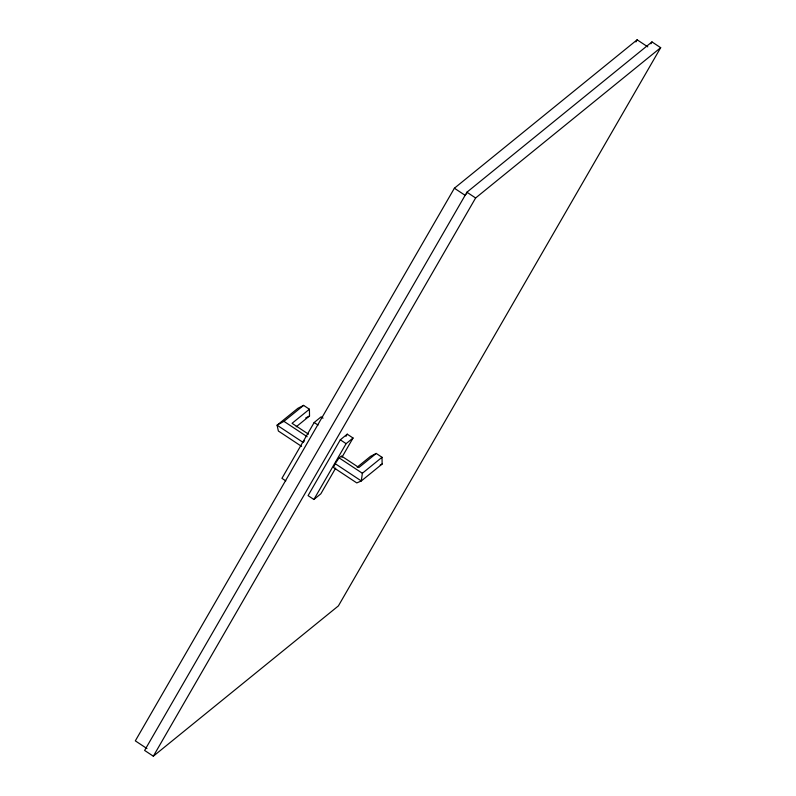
<?xml version="1.0" encoding="UTF-8"?>
<svg xmlns="http://www.w3.org/2000/svg" width="796" height="796" viewBox="0 0 796 796"><rect width="100%" height="100%" fill="white"/><g stroke="black" fill="none" stroke-linecap="round" stroke-linejoin="round"><path stroke-width="1.19" d="M382.02 457.292L362.359 473.262L361.314 480.953L356.777 482.923L333.544 467.541L335.176 463.65L339.126 457.879L341.444 455.999L358.867 467.531L376.219 453.441L382.02 457.292L382.14 464.048L361.314 480.953L335.176 463.65M466.456 194.065L466.914 192.214L651.974 41.909L660.68 47.68L338.4 605.895L153.329 756.2L144.623 750.429L466.914 192.214L475.62 197.975L660.68 47.68M323.037 418.149L321.096 416.865L314.161 422.507L281.933 478.326L285.804 480.893M647.785 46.855L637.128 39.8L454.387 188.224L135.32 740.857L146.932 748.548M153.329 756.2L475.62 197.975M341.892 457.342L353.046 438.019L347.235 434.178L340.3 439.81L308.072 495.629L313.883 499.48L320.818 493.838L335.693 468.078M346.001 436.317L347.235 434.178M313.883 499.48L346.111 443.661L353.046 438.019M635.895 41.949L637.128 39.8M650.899 43.77L651.974 41.909M304.55 440.576L303.236 442.496L277.088 425.193L297.913 408.288L303.604 405.373L309.415 409.224L309.525 415.98L296.192 426.805M301.594 446.397L278.361 431.014L277.088 425.193L283.943 421.343L303.604 405.373M309.415 409.224L292.062 423.313L308.47 434.168M357.185 467.182L370.518 456.357L376.219 453.441M305.734 417.92L309.525 415.98M380.239 465.013L382.14 464.048M454.387 188.224L465.033 195.269M314.161 422.507L318.032 425.074M340.3 439.81L346.111 443.661M283.943 421.343L307.176 436.725M339.126 457.879L362.359 473.262"/></g></svg>
